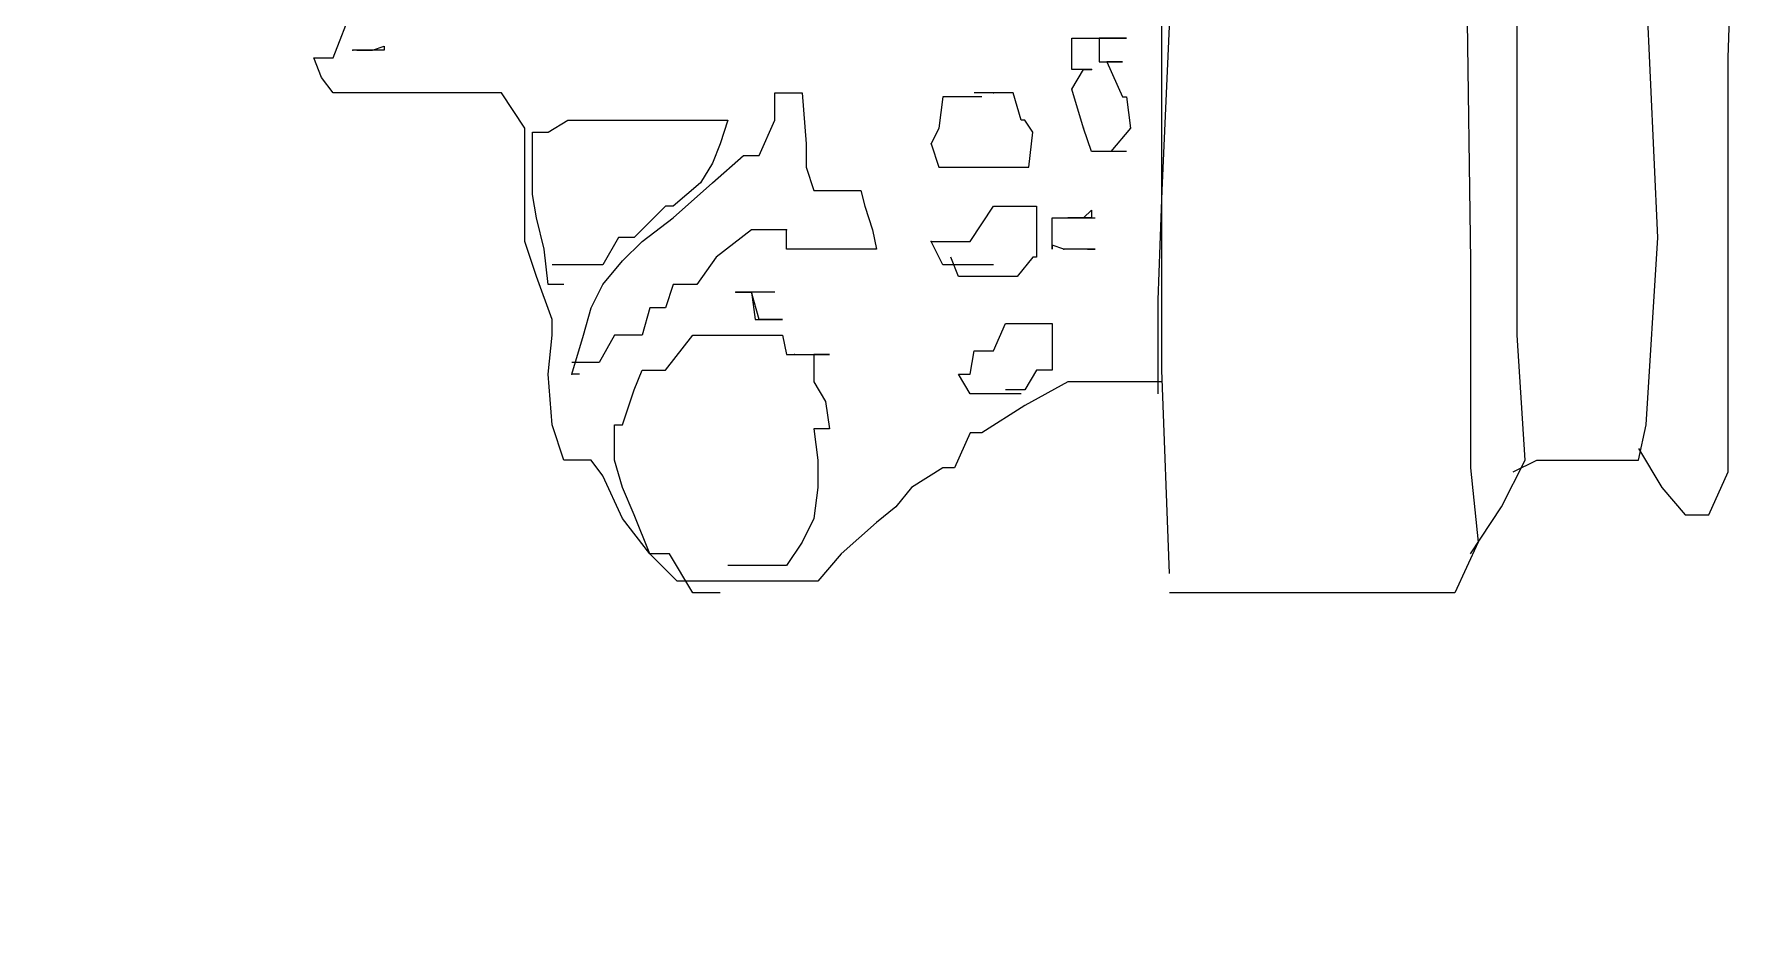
# Model space of a CAD drawing. Extents: x 731854 to 732444, y 4380981 to 4382008.
# Drawn here: x 731882.185 to 731886.59, y 4381830.918 to 4381833.22 of the extents above; entities that cross this region are included whole.
import ezdxf

# ---------------------------------------------------------------- set-up
doc = ezdxf.new("R2010")
doc.units = 0
doc.layers.get('0').update_dxf_attribs({"linetype": 'CONTINUOUS'})

msp = doc.modelspace()

# ---------------------------------------------------------------- linework, layer by layer
at = {"color": 0, "linetype": 'CONTINUOUS'}
for p, q in [((731885.98, 4381833.19), (731885.98, 4381833.81)), ((731885.98, 4381833.19), (731885.98, 4381833.81)), ((731885.07, 4381832.36), (731885.07, 4381833.57)), ((731885.07, 4381832.36), (731885.07, 4381833.57)), ((731886.52, 4381833.16), (731886.53, 4381833.5)), ((731886.52, 4381833.16), (731886.53, 4381833.5)), ((731885.85, 4381833.38), (731885.86, 4381832.64)), ((731885.85, 4381833.38), (731885.86, 4381832.64)), ((731886.34, 4381832.7), (731886.31, 4381833.35)), ((731886.34, 4381832.7), (731886.31, 4381833.35)), ((731882.95, 4381833.16), (731883, 4381833.29)), ((731882.95, 4381833.16), (731883, 4381833.29)), ((731885.09, 4381833.26), (731885.07, 4381832.82)), ((731885.09, 4381833.26), (731885.07, 4381832.82)), ((731883.02, 4381833.18), (731883, 4381833.18)), ((731883.02, 4381833.18), (731883, 4381833.18)), ((731883.01, 4381833.18), (731883.02, 4381833.18)), ((731883.01, 4381833.18), (731883.02, 4381833.18)), ((731883.02, 4381833.18), (731883.03, 4381833.18)), ((731883.04, 4381833.18), (731883.02, 4381833.18)), ((731883.02, 4381833.18), (731883.03, 4381833.18)), ((731883.04, 4381833.18), (731883.02, 4381833.18)), ((731883.03, 4381833.18), (731883.05, 4381833.18)), ((731883.03, 4381833.18), (731883.05, 4381833.18)), ((731883.08, 4381833.18), (731883.04, 4381833.18)), ((731883.08, 4381833.18), (731883.04, 4381833.18)), ((731883.05, 4381833.18), (731883.08, 4381833.19)), ((731883.05, 4381833.18), (731883.08, 4381833.19)), ((731883.08, 4381833.19), (731883.08, 4381833.18)), ((731883.08, 4381833.19), (731883.08, 4381833.18)), ((731884.84, 4381833.13), (731884.84, 4381833.21)), ((731884.84, 4381833.21), (731884.87, 4381833.21)), ((731884.84, 4381833.13), (731884.84, 4381833.21)), ((731884.84, 4381833.21), (731884.87, 4381833.21)), ((731884.87, 4381833.21), (731884.89, 4381833.21)), ((731884.87, 4381833.21), (731884.89, 4381833.21)), ((731884.89, 4381833.21), (731884.91, 4381833.21)), ((731884.89, 4381833.21), (731884.91, 4381833.21)), ((731884.91, 4381833.21), (731884.95, 4381833.21)), ((731884.93, 4381833.21), (731884.91, 4381833.21)), ((731884.91, 4381833.21), (731884.91, 4381833.15)), ((731884.91, 4381833.21), (731884.95, 4381833.21)), ((731884.93, 4381833.21), (731884.91, 4381833.21)), ((731884.91, 4381833.21), (731884.91, 4381833.15)), ((731884.95, 4381833.21), (731884.93, 4381833.21)), ((731884.95, 4381833.21), (731884.93, 4381833.21)), ((731884.95, 4381833.21), (731884.98, 4381833.21)), ((731884.98, 4381833.21), (731884.95, 4381833.21)), ((731884.95, 4381833.21), (731884.98, 4381833.21)), ((731884.98, 4381833.21), (731884.95, 4381833.21)), ((731885.98, 4381832.45), (731885.98, 4381833.19)), ((731885.98, 4381832.45), (731885.98, 4381833.19)), ((731882.92, 4381833.11), (731882.9, 4381833.16)), ((731882.9, 4381833.16), (731882.92, 4381833.16)), ((731882.92, 4381833.11), (731882.9, 4381833.16)), ((731882.9, 4381833.16), (731882.92, 4381833.16)), ((731882.92, 4381833.16), (731882.95, 4381833.16)), ((731882.92, 4381833.16), (731882.95, 4381833.16)), ((731884.91, 4381833.15), (731884.94, 4381833.15)), ((731884.91, 4381833.15), (731884.94, 4381833.15)), ((731884.93, 4381833.15), (731884.97, 4381833.06)), ((731884.94, 4381833.15), (731884.93, 4381833.15)), ((731884.93, 4381833.15), (731884.97, 4381833.06)), ((731884.94, 4381833.15), (731884.93, 4381833.15)), ((731884.94, 4381833.15), (731884.97, 4381833.15)), ((731884.97, 4381833.15), (731884.94, 4381833.15)), ((731884.94, 4381833.15), (731884.97, 4381833.15)), ((731884.97, 4381833.15), (731884.94, 4381833.15)), ((731886.52, 4381832.7), (731886.52, 4381833.16)), ((731886.52, 4381832.7), (731886.52, 4381833.16)), ((731882.95, 4381833.07), (731882.92, 4381833.11)), ((731882.95, 4381833.07), (731882.92, 4381833.11)), ((731884.84, 4381833.08), (731884.87, 4381833.13)), ((731884.87, 4381833.13), (731884.84, 4381833.13)), ((731884.84, 4381833.08), (731884.87, 4381833.13)), ((731884.87, 4381833.13), (731884.84, 4381833.13)), ((731884.87, 4381833.13), (731884.89, 4381833.13)), ((731884.89, 4381833.13), (731884.87, 4381833.13)), ((731884.87, 4381833.13), (731884.89, 4381833.13)), ((731884.89, 4381833.13), (731884.87, 4381833.13)), ((731883.01, 4381833.07), (731882.95, 4381833.07)), ((731883.01, 4381833.07), (731882.95, 4381833.07)), ((731883.03, 4381833.07), (731883.01, 4381833.07)), ((731883.03, 4381833.07), (731883.01, 4381833.07)), ((731883.09, 4381833.07), (731883.03, 4381833.07)), ((731883.09, 4381833.07), (731883.03, 4381833.07)), ((731883.13, 4381833.07), (731883.09, 4381833.07)), ((731883.13, 4381833.07), (731883.09, 4381833.07)), ((731883.19, 4381833.07), (731883.13, 4381833.07)), ((731883.19, 4381833.07), (731883.13, 4381833.07)), ((731883.26, 4381833.07), (731883.19, 4381833.07)), ((731883.26, 4381833.07), (731883.19, 4381833.07)), ((731883.28, 4381833.07), (731883.26, 4381833.07)), ((731883.28, 4381833.07), (731883.26, 4381833.07)), ((731883.3, 4381833.07), (731883.28, 4381833.07)), ((731883.3, 4381833.07), (731883.28, 4381833.07)), ((731883.38, 4381833.07), (731883.3, 4381833.07)), ((731883.38, 4381833.07), (731883.3, 4381833.07)), ((731883.44, 4381832.98), (731883.38, 4381833.07)), ((731883.44, 4381832.98), (731883.38, 4381833.07)), ((731884.08, 4381833), (731884.08, 4381833.07)), ((731884.08, 4381833.07), (731884.1, 4381833.07)), ((731884.08, 4381833), (731884.08, 4381833.07)), ((731884.08, 4381833.07), (731884.1, 4381833.07)), ((731884.1, 4381833.07), (731884.14, 4381833.07)), ((731884.1, 4381833.07), (731884.14, 4381833.07)), ((731884.14, 4381833.07), (731884.15, 4381833.07)), ((731884.14, 4381833.07), (731884.15, 4381833.07)), ((731884.15, 4381833.07), (731884.16, 4381832.94)), ((731884.15, 4381833.07), (731884.16, 4381832.94)), ((731884.51, 4381833.06), (731884.5, 4381832.98)), ((731884.51, 4381833.06), (731884.5, 4381832.98)), ((731884.55, 4381833.06), (731884.51, 4381833.06)), ((731884.55, 4381833.06), (731884.51, 4381833.06)), ((731884.61, 4381833.06), (731884.55, 4381833.06)), ((731884.61, 4381833.06), (731884.55, 4381833.06)), ((731884.61, 4381833.07), (731884.59, 4381833.07)), ((731884.61, 4381833.07), (731884.59, 4381833.07)), ((731884.64, 4381833.07), (731884.61, 4381833.07)), ((731884.64, 4381833.07), (731884.61, 4381833.07)), ((731884.69, 4381833.07), (731884.64, 4381833.07)), ((731884.69, 4381833.07), (731884.64, 4381833.07)), ((731884.71, 4381833), (731884.69, 4381833.07)), ((731884.71, 4381833), (731884.69, 4381833.07)), ((731884.87, 4381832.98), (731884.84, 4381833.08)), ((731884.87, 4381832.98), (731884.84, 4381833.08)), ((731884.97, 4381833.06), (731884.98, 4381833.06)), ((731884.97, 4381833.06), (731884.98, 4381833.06)), ((731884.98, 4381833.06), (731884.99, 4381832.98)), ((731884.98, 4381833.06), (731884.99, 4381832.98)), ((731883.44, 4381832.92), (731883.44, 4381832.98)), ((731883.44, 4381832.92), (731883.44, 4381832.98)), ((731883.46, 4381832.89), (731883.46, 4381832.97)), ((731883.46, 4381832.97), (731883.5, 4381832.97)), ((731883.46, 4381832.89), (731883.46, 4381832.97)), ((731883.46, 4381832.97), (731883.5, 4381832.97)), ((731883.5, 4381832.97), (731883.55, 4381833)), ((731883.5, 4381832.97), (731883.55, 4381833)), ((731883.55, 4381833), (731883.65, 4381833)), ((731883.55, 4381833), (731883.65, 4381833)), ((731883.65, 4381833), (731883.74, 4381833)), ((731883.65, 4381833), (731883.74, 4381833)), ((731883.74, 4381833), (731883.76, 4381833)), ((731883.74, 4381833), (731883.76, 4381833)), ((731883.76, 4381833), (731883.82, 4381833)), ((731883.76, 4381833), (731883.82, 4381833)), ((731883.82, 4381833), (731883.9, 4381833)), ((731883.82, 4381833), (731883.9, 4381833)), ((731883.9, 4381833), (731883.94, 4381833)), ((731883.9, 4381833), (731883.94, 4381833)), ((731883.94, 4381833), (731883.96, 4381833)), ((731883.96, 4381833), (731883.94, 4381832.94)), ((731883.94, 4381833), (731883.96, 4381833)), ((731883.96, 4381833), (731883.94, 4381832.94)), ((731884.04, 4381832.91), (731884.08, 4381833)), ((731884.04, 4381832.91), (731884.08, 4381833)), ((731884.5, 4381832.98), (731884.48, 4381832.94)), ((731884.5, 4381832.98), (731884.48, 4381832.94)), ((731884.72, 4381833), (731884.71, 4381833)), ((731884.72, 4381833), (731884.71, 4381833)), ((731884.74, 4381832.97), (731884.72, 4381833)), ((731884.74, 4381832.97), (731884.72, 4381833)), ((731884.73, 4381832.88), (731884.74, 4381832.97)), ((731884.73, 4381832.88), (731884.74, 4381832.97)), ((731884.89, 4381832.92), (731884.87, 4381832.98)), ((731884.89, 4381832.92), (731884.87, 4381832.98)), ((731884.99, 4381832.98), (731884.94, 4381832.92)), ((731884.99, 4381832.98), (731884.94, 4381832.92)), ((731883.44, 4381832.87), (731883.44, 4381832.92)), ((731883.44, 4381832.87), (731883.44, 4381832.92)), ((731883.94, 4381832.94), (731883.92, 4381832.89)), ((731883.94, 4381832.94), (731883.92, 4381832.89)), ((731884.16, 4381832.94), (731884.16, 4381832.88)), ((731884.16, 4381832.94), (731884.16, 4381832.88)), ((731884.48, 4381832.94), (731884.5, 4381832.88)), ((731884.48, 4381832.94), (731884.5, 4381832.88)), ((731884.92, 4381832.92), (731884.89, 4381832.92)), ((731884.91, 4381832.92), (731884.89, 4381832.92)), ((731884.92, 4381832.92), (731884.89, 4381832.92)), ((731884.91, 4381832.92), (731884.89, 4381832.92)), ((731884.94, 4381832.92), (731884.91, 4381832.92)), ((731884.94, 4381832.92), (731884.91, 4381832.92)), ((731884.98, 4381832.92), (731884.92, 4381832.92)), ((731884.98, 4381832.92), (731884.92, 4381832.92)), ((731883.46, 4381832.81), (731883.46, 4381832.89)), ((731883.46, 4381832.81), (731883.46, 4381832.89)), ((731883.92, 4381832.89), (731883.89, 4381832.84)), ((731883.92, 4381832.89), (731883.89, 4381832.84)), ((731883.92, 4381832.84), (731884, 4381832.91)), ((731883.92, 4381832.84), (731884, 4381832.91)), ((731884, 4381832.91), (731884.04, 4381832.91)), ((731884, 4381832.91), (731884.04, 4381832.91)), ((731884.16, 4381832.88), (731884.18, 4381832.82)), ((731884.16, 4381832.88), (731884.18, 4381832.82)), ((731884.5, 4381832.88), (731884.51, 4381832.88)), ((731884.5, 4381832.88), (731884.51, 4381832.88)), ((731884.51, 4381832.88), (731884.54, 4381832.88)), ((731884.51, 4381832.88), (731884.54, 4381832.88)), ((731884.54, 4381832.88), (731884.58, 4381832.88)), ((731884.54, 4381832.88), (731884.58, 4381832.88)), ((731884.58, 4381832.88), (731884.62, 4381832.88)), ((731884.58, 4381832.88), (731884.62, 4381832.88)), ((731884.62, 4381832.88), (731884.64, 4381832.88)), ((731884.62, 4381832.88), (731884.64, 4381832.88)), ((731884.64, 4381832.88), (731884.7, 4381832.88)), ((731884.64, 4381832.88), (731884.7, 4381832.88)), ((731884.7, 4381832.88), (731884.72, 4381832.88)), ((731884.7, 4381832.88), (731884.72, 4381832.88)), ((731884.72, 4381832.88), (731884.73, 4381832.88)), ((731884.72, 4381832.88), (731884.73, 4381832.88)), ((731883.44, 4381832.75), (731883.44, 4381832.87)), ((731883.44, 4381832.75), (731883.44, 4381832.87)), ((731883.89, 4381832.84), (731883.82, 4381832.78)), ((731883.82, 4381832.75), (731883.92, 4381832.84)), ((731883.89, 4381832.84), (731883.82, 4381832.78)), ((731883.82, 4381832.75), (731883.92, 4381832.84)), ((731883.47, 4381832.75), (731883.46, 4381832.81)), ((731883.47, 4381832.75), (731883.46, 4381832.81)), ((731884.18, 4381832.82), (731884.2, 4381832.82)), ((731884.18, 4381832.82), (731884.2, 4381832.82)), ((731884.2, 4381832.82), (731884.25, 4381832.82)), ((731884.2, 4381832.82), (731884.25, 4381832.82)), ((731884.25, 4381832.82), (731884.3, 4381832.82)), ((731884.25, 4381832.82), (731884.3, 4381832.82)), ((731884.3, 4381832.82), (731884.31, 4381832.78)), ((731884.3, 4381832.82), (731884.31, 4381832.78)), ((731885.07, 4381832.82), (731885.06, 4381832.54)), ((731885.07, 4381832.82), (731885.06, 4381832.54)), ((731883.44, 4381832.69), (731883.44, 4381832.75)), ((731883.44, 4381832.69), (731883.44, 4381832.75)), ((731883.49, 4381832.67), (731883.47, 4381832.75)), ((731883.49, 4381832.67), (731883.47, 4381832.75)), ((731883.8, 4381832.78), (731883.72, 4381832.7)), ((731883.8, 4381832.78), (731883.72, 4381832.7)), ((731883.74, 4381832.69), (731883.82, 4381832.75)), ((731883.74, 4381832.69), (731883.82, 4381832.75)), ((731883.82, 4381832.78), (731883.8, 4381832.78)), ((731883.82, 4381832.78), (731883.8, 4381832.78)), ((731884.31, 4381832.78), (731884.33, 4381832.72)), ((731884.31, 4381832.78), (731884.33, 4381832.72)), ((731884.58, 4381832.69), (731884.64, 4381832.78)), ((731884.58, 4381832.69), (731884.64, 4381832.78)), ((731884.64, 4381832.78), (731884.67, 4381832.78)), ((731884.64, 4381832.78), (731884.67, 4381832.78)), ((731884.67, 4381832.78), (731884.72, 4381832.78)), ((731884.67, 4381832.78), (731884.72, 4381832.78)), ((731884.72, 4381832.78), (731884.73, 4381832.78)), ((731884.72, 4381832.78), (731884.73, 4381832.78)), ((731884.73, 4381832.78), (731884.74, 4381832.78)), ((731884.73, 4381832.78), (731884.74, 4381832.78)), ((731884.74, 4381832.78), (731884.75, 4381832.78)), ((731884.74, 4381832.78), (731884.75, 4381832.78)), ((731884.75, 4381832.78), (731884.75, 4381832.65)), ((731884.75, 4381832.78), (731884.75, 4381832.65)), ((731884.79, 4381832.67), (731884.79, 4381832.75)), ((731884.79, 4381832.75), (731884.81, 4381832.75)), ((731884.79, 4381832.67), (731884.79, 4381832.75)), ((731884.79, 4381832.75), (731884.81, 4381832.75)), ((731884.81, 4381832.75), (731884.82, 4381832.75)), ((731884.81, 4381832.75), (731884.82, 4381832.75)), ((731884.82, 4381832.75), (731884.83, 4381832.75)), ((731884.82, 4381832.75), (731884.83, 4381832.75)), ((731884.83, 4381832.75), (731884.87, 4381832.75)), ((731884.84, 4381832.75), (731884.83, 4381832.75)), ((731884.83, 4381832.75), (731884.88, 4381832.75)), ((731884.83, 4381832.75), (731884.87, 4381832.75)), ((731884.84, 4381832.75), (731884.83, 4381832.75)), ((731884.83, 4381832.75), (731884.88, 4381832.75)), ((731884.87, 4381832.75), (731884.84, 4381832.75)), ((731884.87, 4381832.75), (731884.84, 4381832.75)), ((731884.87, 4381832.75), (731884.89, 4381832.77)), ((731884.87, 4381832.75), (731884.89, 4381832.77)), ((731884.88, 4381832.75), (731884.87, 4381832.75)), ((731884.88, 4381832.75), (731884.87, 4381832.75)), ((731884.89, 4381832.75), (731884.88, 4381832.75)), ((731884.88, 4381832.75), (731884.9, 4381832.75)), ((731884.89, 4381832.75), (731884.88, 4381832.75)), ((731884.88, 4381832.75), (731884.9, 4381832.75)), ((731884.89, 4381832.77), (731884.89, 4381832.75)), ((731884.89, 4381832.77), (731884.89, 4381832.75)), ((731883.68, 4381832.7), (731883.64, 4381832.63)), ((731883.68, 4381832.7), (731883.64, 4381832.63)), ((731883.72, 4381832.7), (731883.68, 4381832.7)), ((731883.72, 4381832.7), (731883.68, 4381832.7)), ((731884.02, 4381832.72), (731883.93, 4381832.65)), ((731884.02, 4381832.72), (731883.93, 4381832.65)), ((731884.09, 4381832.72), (731884.02, 4381832.72)), ((731884.09, 4381832.72), (731884.02, 4381832.72)), ((731884.11, 4381832.72), (731884.09, 4381832.72)), ((731884.11, 4381832.72), (731884.09, 4381832.72)), ((731884.11, 4381832.67), (731884.11, 4381832.72)), ((731884.11, 4381832.67), (731884.11, 4381832.72)), ((731884.33, 4381832.72), (731884.34, 4381832.67)), ((731884.33, 4381832.72), (731884.34, 4381832.67)), ((731886.31, 4381832.22), (731886.34, 4381832.7)), ((731886.31, 4381832.22), (731886.34, 4381832.7)), ((731886.52, 4381832.27), (731886.52, 4381832.7)), ((731886.52, 4381832.27), (731886.52, 4381832.7)), ((731883.47, 4381832.6), (731883.44, 4381832.69)), ((731883.47, 4381832.6), (731883.44, 4381832.69)), ((731883.5, 4381832.58), (731883.49, 4381832.67)), ((731883.5, 4381832.58), (731883.49, 4381832.67)), ((731883.69, 4381832.64), (731883.74, 4381832.69)), ((731883.69, 4381832.64), (731883.74, 4381832.69)), ((731884.13, 4381832.67), (731884.11, 4381832.67)), ((731884.13, 4381832.67), (731884.11, 4381832.67)), ((731884.16, 4381832.67), (731884.13, 4381832.67)), ((731884.16, 4381832.67), (731884.13, 4381832.67)), ((731884.22, 4381832.67), (731884.16, 4381832.67)), ((731884.22, 4381832.67), (731884.16, 4381832.67)), ((731884.28, 4381832.67), (731884.22, 4381832.67)), ((731884.28, 4381832.67), (731884.22, 4381832.67)), ((731884.33, 4381832.67), (731884.28, 4381832.67)), ((731884.33, 4381832.67), (731884.28, 4381832.67)), ((731884.34, 4381832.67), (731884.33, 4381832.67)), ((731884.34, 4381832.67), (731884.33, 4381832.67)), ((731884.51, 4381832.63), (731884.48, 4381832.69)), ((731884.48, 4381832.69), (731884.51, 4381832.69)), ((731884.51, 4381832.63), (731884.48, 4381832.69)), ((731884.48, 4381832.69), (731884.51, 4381832.69)), ((731884.51, 4381832.69), (731884.58, 4381832.69)), ((731884.51, 4381832.69), (731884.58, 4381832.69)), ((731884.82, 4381832.67), (731884.79, 4381832.68)), ((731884.79, 4381832.68), (731884.79, 4381832.67)), ((731884.82, 4381832.67), (731884.79, 4381832.68)), ((731884.79, 4381832.68), (731884.79, 4381832.67)), ((731884.84, 4381832.67), (731884.82, 4381832.67)), ((731884.84, 4381832.67), (731884.82, 4381832.67)), ((731884.89, 4381832.67), (731884.84, 4381832.67)), ((731884.89, 4381832.67), (731884.84, 4381832.67)), ((731884.88, 4381832.67), (731884.9, 4381832.67)), ((731884.88, 4381832.67), (731884.9, 4381832.67)), ((731884.9, 4381832.67), (731884.89, 4381832.67)), ((731884.9, 4381832.67), (731884.89, 4381832.67)), ((731883.53, 4381832.63), (731883.51, 4381832.63)), ((731883.53, 4381832.63), (731883.51, 4381832.63)), ((731883.58, 4381832.63), (731883.53, 4381832.63)), ((731883.58, 4381832.63), (731883.53, 4381832.63)), ((731883.61, 4381832.63), (731883.58, 4381832.63)), ((731883.61, 4381832.63), (731883.58, 4381832.63)), ((731883.64, 4381832.63), (731883.61, 4381832.63)), ((731883.64, 4381832.63), (731883.61, 4381832.63)), ((731883.64, 4381832.58), (731883.69, 4381832.64)), ((731883.64, 4381832.58), (731883.69, 4381832.64)), ((731883.93, 4381832.65), (731883.88, 4381832.58)), ((731883.93, 4381832.65), (731883.88, 4381832.58)), ((731884.58, 4381832.63), (731884.51, 4381832.63)), ((731884.58, 4381832.63), (731884.51, 4381832.63)), ((731884.55, 4381832.6), (731884.53, 4381832.65)), ((731884.55, 4381832.6), (731884.53, 4381832.65)), ((731884.64, 4381832.63), (731884.58, 4381832.63)), ((731884.64, 4381832.63), (731884.58, 4381832.63)), ((731884.74, 4381832.65), (731884.7, 4381832.6)), ((731884.74, 4381832.65), (731884.7, 4381832.6)), ((731884.75, 4381832.65), (731884.74, 4381832.65)), ((731884.75, 4381832.65), (731884.74, 4381832.65)), ((731885.86, 4381832.64), (731885.86, 4381832.11)), ((731885.86, 4381832.64), (731885.86, 4381832.11)), ((731883.51, 4381832.49), (731883.47, 4381832.6)), ((731883.51, 4381832.49), (731883.47, 4381832.6)), ((731883.54, 4381832.58), (731883.5, 4381832.58)), ((731883.54, 4381832.58), (731883.5, 4381832.58)), ((731883.61, 4381832.52), (731883.64, 4381832.58)), ((731883.61, 4381832.52), (731883.64, 4381832.58)), ((731883.82, 4381832.58), (731883.8, 4381832.52)), ((731883.82, 4381832.58), (731883.8, 4381832.52)), ((731883.88, 4381832.58), (731883.82, 4381832.58)), ((731883.88, 4381832.58), (731883.82, 4381832.58)), ((731884.61, 4381832.6), (731884.55, 4381832.6)), ((731884.61, 4381832.6), (731884.55, 4381832.6)), ((731884.64, 4381832.6), (731884.61, 4381832.6)), ((731884.64, 4381832.6), (731884.61, 4381832.6)), ((731884.7, 4381832.6), (731884.64, 4381832.6)), ((731884.7, 4381832.6), (731884.64, 4381832.6)), ((731883.59, 4381832.45), (731883.61, 4381832.52)), ((731883.59, 4381832.45), (731883.61, 4381832.52)), ((731883.76, 4381832.52), (731883.74, 4381832.45)), ((731883.76, 4381832.52), (731883.74, 4381832.45)), ((731883.8, 4381832.52), (731883.76, 4381832.52)), ((731883.8, 4381832.52), (731883.76, 4381832.52)), ((731884, 4381832.56), (731883.98, 4381832.56)), ((731883.98, 4381832.56), (731884, 4381832.56)), ((731884, 4381832.56), (731883.98, 4381832.56)), ((731883.98, 4381832.56), (731884, 4381832.56)), ((731884.03, 4381832.56), (731884, 4381832.56)), ((731884, 4381832.56), (731884.02, 4381832.56)), ((731884.03, 4381832.56), (731884, 4381832.56)), ((731884, 4381832.56), (731884.02, 4381832.56)), ((731884.02, 4381832.56), (731884.03, 4381832.49)), ((731884.04, 4381832.49), (731884.02, 4381832.56)), ((731884.02, 4381832.56), (731884.03, 4381832.49)), ((731884.04, 4381832.49), (731884.02, 4381832.56)), ((731884.08, 4381832.56), (731884.03, 4381832.56)), ((731884.08, 4381832.56), (731884.03, 4381832.56)), ((731885.06, 4381832.54), (731885.06, 4381832.3)), ((731885.06, 4381832.54), (731885.06, 4381832.3)), ((731883.51, 4381832.45), (731883.51, 4381832.49)), ((731883.51, 4381832.45), (731883.51, 4381832.49)), ((731884.03, 4381832.49), (731884.08, 4381832.49)), ((731884.03, 4381832.49), (731884.08, 4381832.49)), ((731884.08, 4381832.49), (731884.04, 4381832.49)), ((731884.08, 4381832.49), (731884.04, 4381832.49)), ((731884.08, 4381832.49), (731884.1, 4381832.49)), ((731884.1, 4381832.49), (731884.08, 4381832.49)), ((731884.08, 4381832.49), (731884.1, 4381832.49)), ((731884.1, 4381832.49), (731884.08, 4381832.49)), ((731884.64, 4381832.41), (731884.67, 4381832.48)), ((731884.64, 4381832.41), (731884.67, 4381832.48)), ((731884.67, 4381832.48), (731884.7, 4381832.48)), ((731884.67, 4381832.48), (731884.7, 4381832.48)), ((731884.7, 4381832.48), (731884.73, 4381832.48)), ((731884.7, 4381832.48), (731884.73, 4381832.48)), ((731884.73, 4381832.48), (731884.78, 4381832.48)), ((731884.73, 4381832.48), (731884.78, 4381832.48)), ((731884.78, 4381832.48), (731884.79, 4381832.48)), ((731884.78, 4381832.48), (731884.79, 4381832.48)), ((731884.79, 4381832.48), (731884.79, 4381832.41)), ((731884.79, 4381832.48), (731884.79, 4381832.41)), ((731883.5, 4381832.35), (731883.51, 4381832.45)), ((731883.5, 4381832.35), (731883.51, 4381832.45)), ((731883.56, 4381832.35), (731883.59, 4381832.45)), ((731883.56, 4381832.35), (731883.59, 4381832.45)), ((731883.67, 4381832.45), (731883.63, 4381832.38)), ((731883.67, 4381832.45), (731883.63, 4381832.38)), ((731883.72, 4381832.45), (731883.67, 4381832.45)), ((731883.72, 4381832.45), (731883.67, 4381832.45)), ((731883.74, 4381832.45), (731883.72, 4381832.45)), ((731883.74, 4381832.45), (731883.72, 4381832.45)), ((731883.8, 4381832.36), (731883.87, 4381832.45)), ((731883.8, 4381832.36), (731883.87, 4381832.45)), ((731883.87, 4381832.45), (731883.92, 4381832.45)), ((731883.87, 4381832.45), (731883.92, 4381832.45)), ((731883.92, 4381832.45), (731884, 4381832.45)), ((731883.92, 4381832.45), (731884, 4381832.45)), ((731884, 4381832.45), (731884.02, 4381832.45)), ((731884, 4381832.45), (731884.02, 4381832.45)), ((731884.02, 4381832.45), (731884.08, 4381832.45)), ((731884.02, 4381832.45), (731884.08, 4381832.45)), ((731884.08, 4381832.45), (731884.1, 4381832.45)), ((731884.08, 4381832.45), (731884.1, 4381832.45)), ((731884.1, 4381832.45), (731884.11, 4381832.4)), ((731884.1, 4381832.45), (731884.11, 4381832.4)), ((731886, 4381832.13), (731885.98, 4381832.45)), ((731886, 4381832.13), (731885.98, 4381832.45)), ((731884.11, 4381832.4), (731884.13, 4381832.4)), ((731884.11, 4381832.4), (731884.13, 4381832.4)), ((731884.13, 4381832.4), (731884.16, 4381832.4)), ((731884.13, 4381832.4), (731884.16, 4381832.4)), ((731884.16, 4381832.4), (731884.2, 4381832.4)), ((731884.16, 4381832.4), (731884.2, 4381832.4)), ((731884.21, 4381832.4), (731884.18, 4381832.4)), ((731884.18, 4381832.4), (731884.18, 4381832.33)), ((731884.21, 4381832.4), (731884.18, 4381832.4)), ((731884.18, 4381832.4), (731884.18, 4381832.33)), ((731884.2, 4381832.4), (731884.22, 4381832.4)), ((731884.2, 4381832.4), (731884.22, 4381832.4)), ((731884.22, 4381832.4), (731884.21, 4381832.4)), ((731884.22, 4381832.4), (731884.21, 4381832.4)), ((731884.58, 4381832.35), (731884.59, 4381832.41)), ((731884.58, 4381832.35), (731884.59, 4381832.41)), ((731884.59, 4381832.41), (731884.64, 4381832.41)), ((731884.59, 4381832.41), (731884.64, 4381832.41)), ((731884.79, 4381832.41), (731884.79, 4381832.36)), ((731884.79, 4381832.41), (731884.79, 4381832.36)), ((731883.51, 4381832.22), (731883.5, 4381832.35)), ((731883.51, 4381832.22), (731883.5, 4381832.35)), ((731883.6, 4381832.38), (731883.56, 4381832.38)), ((731883.6, 4381832.38), (731883.56, 4381832.38)), ((731883.58, 4381832.35), (731883.56, 4381832.35)), ((731883.58, 4381832.35), (731883.56, 4381832.35)), ((731883.63, 4381832.38), (731883.6, 4381832.38)), ((731883.63, 4381832.38), (731883.6, 4381832.38)), ((731883.72, 4381832.31), (731883.74, 4381832.36)), ((731883.72, 4381832.31), (731883.74, 4381832.36)), ((731883.74, 4381832.36), (731883.8, 4381832.36)), ((731883.74, 4381832.36), (731883.8, 4381832.36)), ((731884.58, 4381832.3), (731884.55, 4381832.35)), ((731884.55, 4381832.35), (731884.58, 4381832.35)), ((731884.58, 4381832.3), (731884.55, 4381832.35)), ((731884.55, 4381832.35), (731884.58, 4381832.35)), ((731884.75, 4381832.36), (731884.72, 4381832.31)), ((731884.75, 4381832.36), (731884.72, 4381832.31)), ((731884.79, 4381832.36), (731884.75, 4381832.36)), ((731884.79, 4381832.36), (731884.75, 4381832.36)), ((731885.09, 4381831.84), (731885.07, 4381832.36)), ((731885.09, 4381831.84), (731885.07, 4381832.36)), ((731883.69, 4381832.22), (731883.72, 4381832.31)), ((731883.69, 4381832.22), (731883.72, 4381832.31)), ((731884.18, 4381832.33), (731884.21, 4381832.28)), ((731884.18, 4381832.33), (731884.21, 4381832.28)), ((731884.62, 4381832.3), (731884.58, 4381832.3)), ((731884.62, 4381832.3), (731884.58, 4381832.3)), ((731884.64, 4381832.3), (731884.62, 4381832.3)), ((731884.64, 4381832.3), (731884.62, 4381832.3)), ((731884.71, 4381832.3), (731884.64, 4381832.3)), ((731884.71, 4381832.3), (731884.64, 4381832.3)), ((731884.72, 4381832.31), (731884.67, 4381832.31)), ((731884.72, 4381832.31), (731884.67, 4381832.31)), ((731884.83, 4381832.33), (731884.72, 4381832.27)), ((731884.83, 4381832.33), (731884.72, 4381832.27)), ((731884.9, 4381832.33), (731884.83, 4381832.33)), ((731884.9, 4381832.33), (731884.83, 4381832.33)), ((731884.97, 4381832.33), (731884.9, 4381832.33)), ((731884.97, 4381832.33), (731884.9, 4381832.33)), ((731884.98, 4381832.33), (731884.97, 4381832.33)), ((731884.98, 4381832.33), (731884.97, 4381832.33)), ((731885.02, 4381832.33), (731884.98, 4381832.33)), ((731885.02, 4381832.33), (731884.98, 4381832.33)), ((731885.07, 4381832.33), (731885.02, 4381832.33)), ((731885.07, 4381832.33), (731885.02, 4381832.33)), ((731884.21, 4381832.28), (731884.22, 4381832.21)), ((731884.21, 4381832.28), (731884.22, 4381832.21)), ((731884.72, 4381832.27), (731884.61, 4381832.2)), ((731884.72, 4381832.27), (731884.61, 4381832.2)), ((731886.52, 4381832.1), (731886.52, 4381832.27)), ((731886.52, 4381832.1), (731886.52, 4381832.27)), ((731883.54, 4381832.13), (731883.51, 4381832.22)), ((731883.54, 4381832.13), (731883.51, 4381832.22)), ((731883.67, 4381832.13), (731883.67, 4381832.22)), ((731883.67, 4381832.22), (731883.69, 4381832.22)), ((731883.67, 4381832.13), (731883.67, 4381832.22)), ((731883.67, 4381832.22), (731883.69, 4381832.22)), ((731886.29, 4381832.13), (731886.31, 4381832.22)), ((731886.29, 4381832.13), (731886.31, 4381832.22)), ((731884.22, 4381832.21), (731884.18, 4381832.21)), ((731884.18, 4381832.21), (731884.19, 4381832.13)), ((731884.22, 4381832.21), (731884.18, 4381832.21)), ((731884.18, 4381832.21), (731884.19, 4381832.13)), ((731884.58, 4381832.2), (731884.54, 4381832.11)), ((731884.58, 4381832.2), (731884.54, 4381832.11)), ((731884.61, 4381832.2), (731884.58, 4381832.2)), ((731884.61, 4381832.2), (731884.58, 4381832.2)), ((731883.56, 4381832.13), (731883.54, 4381832.13)), ((731883.56, 4381832.13), (731883.54, 4381832.13)), ((731883.61, 4381832.13), (731883.56, 4381832.13)), ((731883.61, 4381832.13), (731883.56, 4381832.13)), ((731883.64, 4381832.09), (731883.61, 4381832.13)), ((731883.64, 4381832.09), (731883.61, 4381832.13)), ((731883.69, 4381832.06), (731883.67, 4381832.13)), ((731883.69, 4381832.06), (731883.67, 4381832.13)), ((731884.19, 4381832.13), (731884.19, 4381832.06)), ((731884.19, 4381832.13), (731884.19, 4381832.06)), ((731885.94, 4381832.01), (731886, 4381832.13)), ((731885.94, 4381832.01), (731886, 4381832.13)), ((731885.97, 4381832.1), (731886.03, 4381832.13)), ((731885.97, 4381832.1), (731886.03, 4381832.13)), ((731886.03, 4381832.13), (731886.13, 4381832.13)), ((731886.03, 4381832.13), (731886.13, 4381832.13)), ((731886.13, 4381832.13), (731886.26, 4381832.13)), ((731886.13, 4381832.13), (731886.26, 4381832.13)), ((731886.26, 4381832.13), (731886.29, 4381832.13)), ((731886.26, 4381832.13), (731886.29, 4381832.13)), ((731886.29, 4381832.16), (731886.35, 4381832.06)), ((731886.29, 4381832.16), (731886.35, 4381832.06)), ((731883.69, 4381831.98), (731883.64, 4381832.09)), ((731883.69, 4381831.98), (731883.64, 4381832.09)), ((731884.51, 4381832.11), (731884.43, 4381832.06)), ((731884.51, 4381832.11), (731884.43, 4381832.06)), ((731884.54, 4381832.11), (731884.51, 4381832.11)), ((731884.54, 4381832.11), (731884.51, 4381832.11)), ((731885.86, 4381832.11), (731885.88, 4381831.92)), ((731885.86, 4381832.11), (731885.88, 4381831.92)), ((731886.47, 4381831.99), (731886.52, 4381832.1)), ((731886.47, 4381831.99), (731886.52, 4381832.1)), ((731883.72, 4381831.99), (731883.69, 4381832.06)), ((731883.72, 4381831.99), (731883.69, 4381832.06)), ((731884.19, 4381832.06), (731884.18, 4381831.98)), ((731884.19, 4381832.06), (731884.18, 4381831.98)), ((731884.43, 4381832.06), (731884.39, 4381832.01)), ((731884.43, 4381832.06), (731884.39, 4381832.01)), ((731886.35, 4381832.06), (731886.41, 4381831.99)), ((731886.35, 4381832.06), (731886.41, 4381831.99)), ((731884.39, 4381832.01), (731884.34, 4381831.97)), ((731884.39, 4381832.01), (731884.34, 4381831.97)), ((731885.86, 4381831.89), (731885.94, 4381832.01)), ((731885.86, 4381831.89), (731885.94, 4381832.01)), ((731883.76, 4381831.89), (731883.69, 4381831.98)), ((731883.76, 4381831.89), (731883.69, 4381831.98)), ((731883.76, 4381831.89), (731883.72, 4381831.99)), ((731883.76, 4381831.89), (731883.72, 4381831.99)), ((731884.18, 4381831.98), (731884.15, 4381831.92)), ((731884.18, 4381831.98), (731884.15, 4381831.92)), ((731884.34, 4381831.97), (731884.25, 4381831.89)), ((731884.34, 4381831.97), (731884.25, 4381831.89)), ((731886.41, 4381831.99), (731886.47, 4381831.99)), ((731886.41, 4381831.99), (731886.47, 4381831.99)), ((731884.15, 4381831.92), (731884.11, 4381831.86)), ((731884.15, 4381831.92), (731884.11, 4381831.86)), ((731885.88, 4381831.92), (731885.82, 4381831.79)), ((731885.88, 4381831.92), (731885.82, 4381831.79)), ((731883.81, 4381831.89), (731883.76, 4381831.89)), ((731883.83, 4381831.82), (731883.76, 4381831.89)), ((731883.81, 4381831.89), (731883.76, 4381831.89)), ((731883.83, 4381831.82), (731883.76, 4381831.89)), ((731883.87, 4381831.79), (731883.81, 4381831.89)), ((731883.87, 4381831.79), (731883.81, 4381831.89)), ((731884.02, 4381831.86), (731883.96, 4381831.86)), ((731884.02, 4381831.86), (731883.96, 4381831.86)), ((731884.08, 4381831.86), (731884.02, 4381831.86)), ((731884.08, 4381831.86), (731884.02, 4381831.86)), ((731884.11, 4381831.86), (731884.08, 4381831.86)), ((731884.11, 4381831.86), (731884.08, 4381831.86)), ((731884.25, 4381831.89), (731884.19, 4381831.82)), ((731884.25, 4381831.89), (731884.19, 4381831.82)), ((731883.91, 4381831.82), (731883.83, 4381831.82)), ((731883.91, 4381831.82), (731883.83, 4381831.82)), ((731884, 4381831.82), (731883.91, 4381831.82)), ((731884, 4381831.82), (731883.91, 4381831.82)), ((731884.08, 4381831.82), (731884, 4381831.82)), ((731884.08, 4381831.82), (731884, 4381831.82)), ((731884.19, 4381831.82), (731884.08, 4381831.82)), ((731884.19, 4381831.82), (731884.08, 4381831.82)), ((731883.94, 4381831.79), (731883.87, 4381831.79)), ((731883.94, 4381831.79), (731883.87, 4381831.79)), ((731885.19, 4381831.79), (731885.09, 4381831.79)), ((731885.19, 4381831.79), (731885.09, 4381831.79)), ((731885.54, 4381831.79), (731885.19, 4381831.79)), ((731885.54, 4381831.79), (731885.19, 4381831.79)), ((731885.82, 4381831.79), (731885.54, 4381831.79)), ((731885.82, 4381831.79), (731885.54, 4381831.79))]:
    msp.add_line(p, q, dxfattribs=at)
for p in [(731883, 4381833.18), (731883, 4381833.18), (731884.89, 4381833.13), (731884.89, 4381833.13), (731884.64, 4381833.07), (731884.64, 4381833.07), (731884.87, 4381832.98), (731884.87, 4381832.98), (731884.99, 4381832.98), (731884.99, 4381832.98), (731884.48, 4381832.94), (731884.48, 4381832.94), (731884.11, 4381832.72), (731884.11, 4381832.72), (731884.48, 4381832.69), (731884.48, 4381832.69), (731884.82, 4381832.67), (731884.82, 4381832.67), (731883.98, 4381832.56), (731883.98, 4381832.56), (731884.13, 4381832.4), (731884.13, 4381832.4), (731883.56, 4381832.35), (731883.56, 4381832.35)]:
    msp.add_point(p, dxfattribs=at)

# ---------------------------------------------------------------- meshes
mesh = msp.add_polyface(dxfattribs=at)
corners = [(732162.5, 4380981), (731854.5, 4382007.5), (732444, 4380981), (732444, 4382007.5), (731854.5, 4380981)]
mesh.append_faces([[corners[k] for k in face] for face in [(0, 1, 4), (1, 0, 2, 3)]], dxfattribs={"vtx0": -1, "color": 0})
mesh = msp.add_polyface(dxfattribs=at)
corners = [(732145.58, 4381821), (732145.58, 4382001.5), (731864.5, 4382001.5), (731864.5, 4381821)]
mesh.append_faces([[corners[k] for k in face] for face in [(0, 1, 2, 3)]], dxfattribs={"color": 0})

doc.saveas('drawing.dxf')
